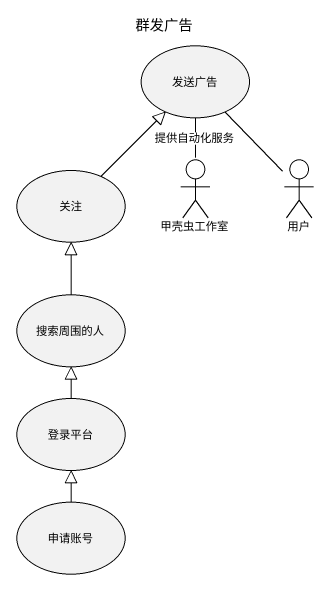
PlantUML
@startuml
title 群发广告
usecase 发送广告
actor 甲壳虫工作室
actor 用户
usecase 关注
usecase 搜索周围的人
usecase 登录平台
usecase 申请账号
甲壳虫工作室 -up- 发送广告 : 提供自动化服务
用户 -up- 发送广告
关注 -up-|> 发送广告
搜索周围的人 -up-|> 关注
登录平台 -up-|> 搜索周围的人
申请账号 -up-|> 登录平台
@enduml
